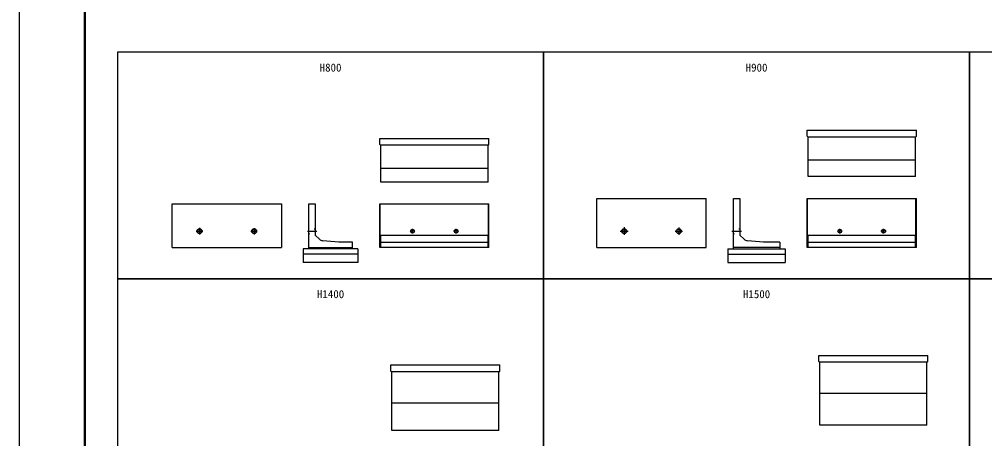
# Model space of a CAD drawing. Units: millimetres, scale not verified. Extents: x -50400 to 50400, y -17820 to 17820.
# Drawn here: x -50400 to -32724, y -857 to 6824 of the extents above; entities that cross this region are included whole.
import ezdxf
from ezdxf.enums import TextEntityAlignment as Align

# ---------------------------------------------------------------- set-up
doc = ezdxf.new("R2010")
doc.units = ezdxf.units.MM
doc.header["$LTSCALE"] = 60
doc.linetypes.add('CHAIN1', pattern=[8, 5, -1, 1, -1])
doc.linetypes.add('DOTTED', pattern=[1.75, 0.25, -1.5])
for name, color, linetype, lineweight in [('0-0_CENTER', 7, 'CHAIN1', 25), ('0-2_Defpoints', 5, 'Continuous', 25), ('0-4_HYO', 3, 'Continuous', 25), ('0-6_OUTLINE', 1, 'Continuous', 25), ('0-7_OUTLINE2', 4, 'DOTTED', 25), ('0-8_TXT', 7, 'Continuous', 25), ('0-9_WAKU', 3, 'Continuous', 25)]:
    doc.layers.add(name, color=color, linetype=linetype, lineweight=lineweight)
doc.styles.add('ＭＳ ゴシック', font='')
doc.styles.get('ＭＳ ゴシック').set_extended_font_data('MS Gothic')

msp = doc.modelspace()

# ---------------------------------------------------------------- linework, layer by layer
at = {"layer": '0-0_CENTER'}
for p, q in [((-39325, 3016), (-39325, 2876.42)), ((-38325, 3008.91), (-38325, 2878.17)), ((-47160.39, 2942.61), (-47038.45, 2942.61)), ((-47100, 3002.56), (-47100, 2880.34)), ((-46160, 2942.61), (-46042.77, 2942.61)), ((-46100, 2997.39), (-46100, 2881.24)), ((-45126.11, 2942.61), (-44951.55, 2942.61)), ((-43155.64, 2942.61), (-43241.68, 2942.61)), ((-43200, 2898.84), (-43200, 2989.25)), ((-42359.32, 2942.61), (-42448.81, 2942.61)), ((-42400, 2899.63), (-42400, 2986.51)), ((-39399.99, 2942.61), (-39253.15, 2942.61)), ((-38393.85, 2942.61), (-38253.89, 2942.61)), ((-37351.11, 2942.61), (-37176.55, 2942.61)), ((-35334.32, 2942.61), (-35415.68, 2942.61)), ((-35375, 2899.63), (-35375, 2986.51)), ((-34534.32, 2942.61), (-34623.81, 2942.61)), ((-34575, 2899.63), (-34575, 2986.51))]:
    msp.add_line(p, q, dxfattribs=at)
at = {"layer": '0-2_Defpoints'}
msp.add_lwpolyline([(-50400, -17820), (0, -17820), (0, 17820), (-50400, 17820)], close=True, dxfattribs=at)
at = {"layer": '0-4_HYO'}
for points in [[(-48600, 2072.61), (-40800, 2072.61), (-40800, 6222.61), (-48600, 6222.61)], [(-40800, 2072.61), (-33000, 2072.61), (-33000, 6222.61), (-40800, 6222.61)], [(-33000, 2072.61), (-25200, 2072.61), (-25200, 6222.61), (-33000, 6222.61)], [(-48600, -3077.39), (-40800, -3077.39), (-40800, 2072.61), (-48600, 2072.61)], [(-40800, -3077.39), (-33000, -3077.39), (-33000, 2072.61), (-40800, 2072.61)], [(-33000, -3077.39), (-25200, -3077.39), (-25200, 2072.61), (-33000, 2072.61)]]:
    msp.add_lwpolyline(points, close=True, dxfattribs=at)
at = {"layer": '0-6_OUTLINE'}
for p, q in [((-35975, 4792.61), (-33975, 4792.61)), ((-35975, 4681.61), (-35975, 4792.61)), ((-33975, 4681.61), (-33975, 4792.61)), ((-43800, 4642.61), (-41800, 4642.61)), ((-43800, 4531.61), (-43800, 4642.61)), ((-41800, 4531.61), (-41800, 4642.61)), ((-35957, 4663.61), (-35975, 4681.61)), ((-35966, 4672.61), (-33984, 4672.61)), ((-35957, 3942.61), (-35957, 4663.61)), ((-33993, 4663.61), (-33975, 4681.61)), ((-33993, 3942.61), (-33993, 4663.61)), ((-43782, 4513.61), (-43800, 4531.61)), ((-43791, 4522.61), (-41809, 4522.61)), ((-41818, 4513.61), (-41800, 4531.61)), ((-41818, 3842.61), (-41818, 4513.61)), ((-33993, 4242.61), (-35957, 4242.61)), ((-41818, 4092.61), (-43782, 4092.61)), ((-33993, 3942.61), (-35957, 3942.61)), ((-39825, 3542.61), (-37825, 3542.61)), ((-39825, 2642.61), (-39825, 3542.61)), ((-37825, 2642.61), (-37825, 3542.61)), ((-37325, 3542.61), (-37205, 3542.61)), ((-37325, 2622.61), (-37325, 3542.61)), ((-37205, 3542.61), (-37205, 2872.61)), ((-35975, 2642.61), (-35975, 3542.61)), ((-35975, 3542.61), (-33975, 3542.61)), ((-35966, 2872.61), (-35966, 3542.61)), ((-33975, 2642.61), (-33975, 3542.61)), ((-47600, 3442.61), (-45600, 3442.61)), ((-47600, 2642.61), (-47600, 3442.61)), ((-45600, 3442.61), (-45600, 2642.61)), ((-45100, 3442.61), (-44980, 3442.61)), ((-45100, 2622.61), (-45100, 3442.61)), ((-44980, 3442.61), (-44980, 2872.61)), ((-43800, 2642.61), (-43800, 3442.61)), ((-43800, 3442.61), (-41800, 3442.61)), ((-43791, 2872.61), (-43791, 3442.61)), ((-41809, 2872.61), (-41809, 3442.61)), ((-41800, 2642.61), (-41800, 3442.61)), ((-44905.6, 2798.22), (-44980, 2872.61)), ((-43782, 2863.61), (-43791, 2872.61)), ((-43791, 2872.61), (-41809, 2872.61)), ((-43782, 2642.61), (-43782, 2863.61)), ((-41809, 2872.61), (-41818, 2863.61)), ((-41818, 2642.61), (-41818, 2863.61)), ((-37130.6, 2798.22), (-37205, 2872.61)), ((-35957, 2863.61), (-35966, 2872.61)), ((-35966, 2872.61), (-33984, 2872.61)), ((-35957, 2642.61), (-35957, 2863.61)), ((-33993, 2642.61), (-33993, 2863.61)), ((-44550, 2742.61), (-44843.94, 2769.34)), ((-44300, 2742.61), (-44550, 2742.61)), ((-44300, 2622.61), (-44300, 2742.61)), ((-43782, 2742.61), (-41818, 2742.61)), ((-36775, 2742.61), (-37068.94, 2769.34)), ((-36475, 2742.61), (-36775, 2742.61)), ((-36475, 2742.61), (-36475, 2622.61)), ((-35957, 2742.61), (-33993, 2742.61)), ((-47600, 2642.61), (-45600, 2642.61)), ((-44200, 2622.61), (-45200, 2622.61)), ((-45200, 2622.61), (-45200, 2372.61)), ((-44200, 2522.61), (-45200, 2522.61)), ((-45100, 2642.61), (-44300, 2642.61)), ((-44200, 2622.61), (-44200, 2372.61)), ((-41800, 2642.61), (-43800, 2642.61)), ((-39825, 2642.61), (-37825, 2642.61)), ((-37425, 2622.61), (-36375, 2622.61)), ((-37425, 2622.61), (-37425, 2372.61)), ((-37425, 2522.61), (-36375, 2522.61)), ((-36475, 2642.61), (-37325, 2642.61)), ((-36375, 2622.61), (-36375, 2372.61)), ((-33975, 2642.61), (-35975, 2642.61)), ((-44200, 2372.61), (-45200, 2372.61)), ((-37425, 2372.61), (-36375, 2372.61)), ((-35762.5, 667.61), (-33762.5, 667.61)), ((-35753.5, 547.61), (-33771.5, 547.61)), ((-33780.5, 538.61), (-33762.5, 556.61)), ((-33780.5, -607.39), (-33780.5, 538.61)), ((-33762.5, 556.61), (-33762.5, 667.61)), ((-43600, 492.61), (-41600, 492.61)), ((-43591, 372.61), (-41609, 372.61)), ((-41618, 363.61), (-41600, 381.61)), ((-41618, -707.39), (-41618, 363.61)), ((-41600, 381.61), (-41600, 492.61)), ((-33780.5, -32.39), (-35744.5, -32.39)), ((-41618, -207.39), (-43582, -207.39))]:
    msp.add_line(p, q, dxfattribs=at)
for points in [[(-41818, 3842.61), (-43782, 3842.61), (-43782, 4513.61)], [(-33993, 2863.61), (-33984, 2872.61), (-33984, 3542.61)], [(-35744.5, 538.61), (-35762.5, 556.61), (-35762.5, 667.61)], [(-33780.5, -607.39), (-35744.5, -607.39), (-35744.5, 538.61)], [(-43582, 363.61), (-43600, 381.61), (-43600, 492.61)], [(-41618, -707.39), (-43582, -707.39), (-43582, 363.61)]]:
    msp.add_lwpolyline(points, dxfattribs=at)
for centre, radius in [((-47100, 2942.61), 45), ((-47100, 2942.61), 37.5), ((-46100, 2942.61), 45), ((-46100, 2942.61), 37.5), ((-43200, 2942.61), 35), ((-42400, 2942.61), 35), ((-39325, 2942.61), 45), ((-39325, 2942.61), 37.5), ((-38325, 2942.61), 45), ((-38325, 2942.61), 37.5), ((-35375, 2942.61), 35), ((-34575, 2942.61), 35)]:
    msp.add_circle(centre, radius, dxfattribs=at)
for centre in [(-44834.89, 2868.93), (-37059.89, 2868.93)]:
    msp.add_arc(centre, 100, 225, 264.80557, dxfattribs=at)
at = {"layer": '0-7_OUTLINE2'}
for p, q in [((-45095, 2987.3), (-45100, 2992.61)), ((-45095, 2897.93), (-45100, 2892.61)), ((-44985, 2980.43), (-45095, 2987.3)), ((-45095, 2897.93), (-44985, 2904.8)), ((-44985, 2980.43), (-44980, 2985.11)), ((-44985, 2904.8), (-44980, 2900.11)), ((-37320, 2987.3), (-37325, 2992.61)), ((-37320, 2897.93), (-37325, 2892.61)), ((-37210, 2980.43), (-37320, 2987.3)), ((-37320, 2897.93), (-37210, 2904.8)), ((-37210, 2980.43), (-37205, 2985.11)), ((-37210, 2904.8), (-37205, 2900.11))]:
    msp.add_line(p, q, dxfattribs=at)
at = {"layer": '0-9_WAKU', "lineweight": 50}
msp.add_lwpolyline([(-49200, -16620), (-1200, -16620), (-1200, 16620), (-49200, 16620)], close=True, dxfattribs=at)

# ---------------------------------------------------------------- texts
at = {"layer": '0-8_TXT', "style": 'ＭＳ ゴシック'}
for s, p in [('H800', (-44900, 5822.61)), ('H900', (-37100, 5822.61)), ('H1400', (-44950, 1672.61)), ('H1500', (-37150, 1672.61))]:
    msp.add_text(s, height=146.6, dxfattribs=at).set_placement(p, align=Align.BOTTOM_LEFT)

doc.saveas('drawing.dxf')
